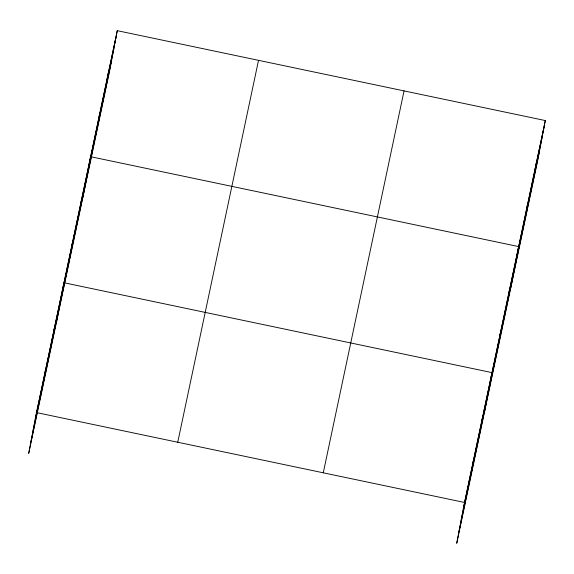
<?xml version="1.0" encoding="UTF-8"?>
<svg xmlns="http://www.w3.org/2000/svg" width="574" height="574" viewBox="0 0 574 574"><rect width="100%" height="100%" fill="white"/><g stroke="black" fill="none" stroke-linecap="round" stroke-linejoin="round"><path stroke-width="0.86" d="M117.268 30.673L36.492 412.584L28.7 453.446L109.476 71.535L117.268 30.673L545.3 120.554L537.508 161.416L456.732 543.327L464.524 502.465L545.3 120.554M44.413 375.762L45.647 369.304M53.569 332.475L54.803 326.018M56.166 323.593L63.958 282.738L491.99 372.619L484.198 413.474M71.614 247.186L72.841 240.721M80.496 205.176L81.73 198.712M82.821 197.564L90.613 156.702L518.645 246.59L510.853 287.445M98.269 121.157L99.496 114.692M107.151 79.147L108.386 72.683M472.445 465.643L473.679 459.186M481.6 422.364L482.834 415.899M499.638 337.067L500.872 330.61M508.528 295.058L509.762 288.6M526.301 211.038L527.528 204.581M535.183 169.029L536.417 162.564M35.265 419.049L116.034 37.131M33.098 430.4L113.867 48.481M30.867 442.095L111.643 60.177M177.746 442.245L258.515 60.335M323.277 472.804L404.053 90.893M463.29 508.93L544.066 127.019M461.13 520.281L541.899 138.37M458.899 531.976L539.668 150.065M36.492 412.584L464.524 502.465"/></g></svg>
